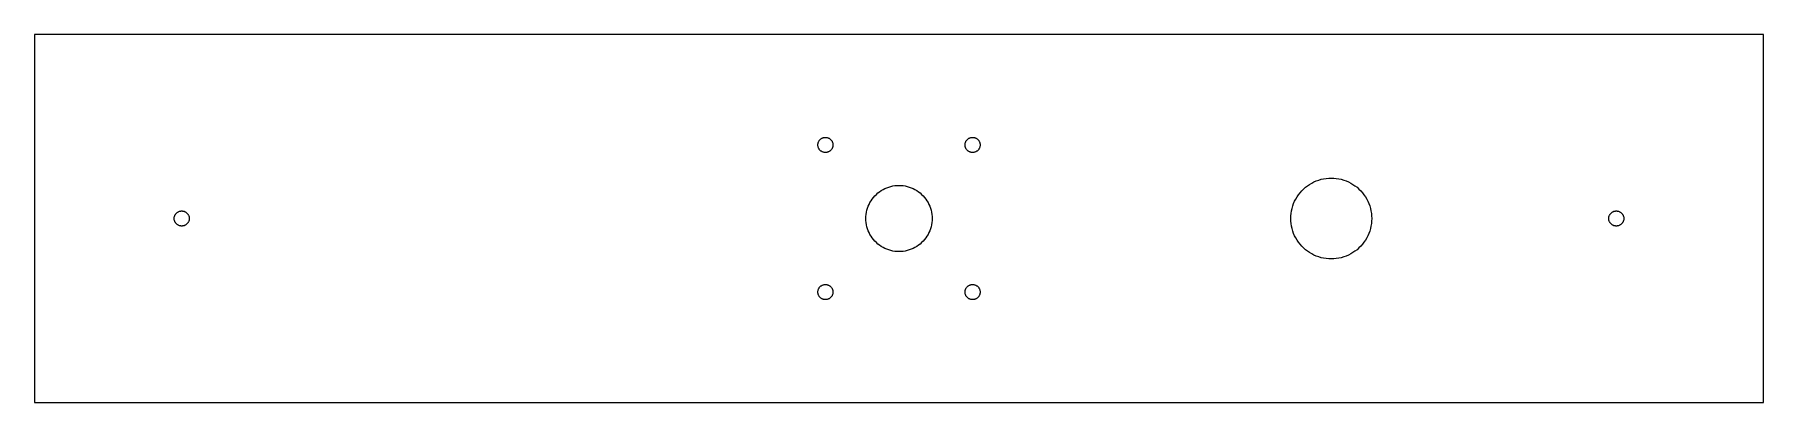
# Model space of a CAD drawing. Header units: metres. Extents: x -235 to 235, y -50 to 50.
import ezdxf

# ---------------------------------------------------------------- set-up
doc = ezdxf.new("R2010")
doc.units = ezdxf.units.M

msp = doc.modelspace()

# ---------------------------------------------------------------- linework, layer by layer
for p, q in [((235, 50), (-235, 50)), ((-235, 50), (-235, -50)), ((235, -50), (235, 50)), ((-22.05, 20), (-22.0459, 20.1287)), ((-22.0459, 19.8713), (-22.05, 20)), ((-22.0459, 20.1287), (-22.0338, 20.2569)), ((-22.0338, 19.7431), (-22.0459, 19.8713)), ((-22.0338, 20.2569), (-22.0137, 20.3841)), ((-22.0137, 19.6159), (-22.0338, 19.7431)), ((-22.0137, 20.3841), (-21.9856, 20.5098)), ((-21.9856, 19.4902), (-22.0137, 19.6159)), ((-21.9856, 20.5098), (-21.9497, 20.6335)), ((-21.9497, 19.3665), (-21.9856, 19.4902)), ((-21.9497, 20.6335), (-21.906, 20.7547)), ((-21.906, 19.2453), (-21.9497, 19.3665)), ((-21.906, 20.7547), (-21.8549, 20.8728)), ((-21.8549, 19.1272), (-21.906, 19.2453)), ((-21.8549, 20.8728), (-21.7964, 20.9876)), ((-21.7964, 19.0124), (-21.8549, 19.1272)), ((-21.7964, 20.9876), (-21.7309, 21.0984)), ((-21.7309, 18.9016), (-21.7964, 19.0124)), ((-21.7309, 21.0984), (-21.6585, 21.205)), ((-21.6585, 18.795), (-21.7309, 18.9016)), ((-21.6585, 21.205), (-21.5795, 21.3067)), ((-21.5795, 21.3067), (-21.4944, 21.4033)), ((-21.4944, 21.4033), (-21.4033, 21.4944)), ((-21.4033, 21.4944), (-21.3067, 21.5795)), ((-21.3067, 21.5795), (-21.205, 21.6585)), ((-21.205, 21.6585), (-21.0984, 21.7309)), ((-21.0984, 21.7309), (-20.9876, 21.7964)), ((-20.9876, 21.7964), (-20.8728, 21.8549)), ((-20.8728, 21.8549), (-20.7547, 21.906)), ((-20.7547, 21.906), (-20.6335, 21.9497)), ((-20.6335, 21.9497), (-20.5098, 21.9856)), ((-20.5098, 21.9856), (-20.3841, 22.0137)), ((-20.3841, 22.0137), (-20.2569, 22.0338)), ((-20.2569, 22.0338), (-20.1287, 22.0459)), ((-20.1287, 22.0459), (-20, 22.05)), ((-20, 22.05), (-19.8713, 22.0459)), ((-19.8713, 22.0459), (-19.7431, 22.0338)), ((-19.7431, 22.0338), (-19.6159, 22.0137)), ((-19.6159, 22.0137), (-19.4902, 21.9856)), ((-19.4902, 21.9856), (-19.3665, 21.9497)), ((-19.3665, 21.9497), (-19.2453, 21.906)), ((-19.2453, 21.906), (-19.1272, 21.8549)), ((-19.1272, 21.8549), (-19.0124, 21.7964)), ((-19.0124, 21.7964), (-18.9016, 21.7309)), ((-18.9016, 21.7309), (-18.795, 21.6585)), ((-18.795, 21.6585), (-18.6933, 21.5795)), ((-18.6933, 21.5795), (-18.5967, 21.4944)), ((-18.5967, 21.4944), (-18.5056, 21.4033)), ((-18.5056, 21.4033), (-18.4204, 21.3067)), ((-18.4204, 21.3067), (-18.3415, 21.205)), ((-18.3415, 21.205), (-18.2691, 21.0984)), ((-18.2691, 18.9016), (-18.3415, 18.795)), ((-18.2691, 21.0984), (-18.2036, 20.9876)), ((-18.2036, 19.0124), (-18.2691, 18.9016)), ((-18.2036, 20.9876), (-18.1451, 20.8728)), ((-18.1451, 19.1272), (-18.2036, 19.0124)), ((-18.1451, 20.8728), (-18.0939, 20.7547)), ((-18.0939, 19.2453), (-18.1451, 19.1272)), ((-18.0939, 20.7547), (-18.0503, 20.6335)), ((-18.0503, 19.3665), (-18.0939, 19.2453)), ((-18.0503, 20.6335), (-18.0144, 20.5098)), ((-18.0144, 19.4902), (-18.0503, 19.3665)), ((-18.0144, 20.5098), (-17.9863, 20.3841)), ((-17.9863, 19.6159), (-18.0144, 19.4902)), ((-17.9863, 20.3841), (-17.9662, 20.2569)), ((-17.9662, 19.7431), (-17.9863, 19.6159)), ((-17.9662, 20.2569), (-17.954, 20.1287)), ((-17.954, 19.8713), (-17.9662, 19.7431)), ((-17.954, 20.1287), (-17.95, 20)), ((-17.95, 20), (-17.954, 19.8713)), ((17.95, 20), (17.954, 20.1287)), ((17.954, 19.8713), (17.95, 20)), ((17.954, 20.1287), (17.9662, 20.2569)), ((17.9662, 19.7431), (17.954, 19.8713)), ((17.9662, 20.2569), (17.9863, 20.3841)), ((17.9863, 19.6159), (17.9662, 19.7431)), ((17.9863, 20.3841), (18.0144, 20.5098)), ((18.0144, 19.4902), (17.9863, 19.6159)), ((18.0144, 20.5098), (18.0503, 20.6335)), ((18.0503, 19.3665), (18.0144, 19.4902)), ((18.0503, 20.6335), (18.0939, 20.7547)), ((18.0939, 19.2453), (18.0503, 19.3665)), ((18.0939, 20.7547), (18.1451, 20.8728)), ((18.1451, 19.1272), (18.0939, 19.2453)), ((18.1451, 20.8728), (18.2036, 20.9876)), ((18.2036, 19.0124), (18.1451, 19.1272)), ((18.2036, 20.9876), (18.2691, 21.0984)), ((18.2691, 18.9016), (18.2036, 19.0124)), ((18.2691, 21.0984), (18.3415, 21.205)), ((18.3415, 18.795), (18.2691, 18.9016)), ((18.3415, 21.205), (18.4204, 21.3067)), ((18.4204, 21.3067), (18.5056, 21.4033)), ((18.5056, 21.4033), (18.5967, 21.4944)), ((18.5967, 21.4944), (18.6933, 21.5795)), ((18.6933, 21.5795), (18.795, 21.6585)), ((18.795, 21.6585), (18.9016, 21.7309)), ((18.9016, 21.7309), (19.0124, 21.7964)), ((19.0124, 21.7964), (19.1272, 21.8549)), ((19.1272, 21.8549), (19.2453, 21.906)), ((19.2453, 21.906), (19.3665, 21.9497)), ((19.3665, 21.9497), (19.4902, 21.9856)), ((19.4902, 21.9856), (19.6159, 22.0137)), ((19.6159, 22.0137), (19.7431, 22.0338)), ((19.7431, 22.0338), (19.8713, 22.0459)), ((19.8713, 22.0459), (20, 22.05)), ((20, 22.05), (20.1287, 22.0459)), ((20.1287, 22.0459), (20.2569, 22.0338)), ((20.2569, 22.0338), (20.3841, 22.0137)), ((20.3841, 22.0137), (20.5098, 21.9856)), ((20.5098, 21.9856), (20.6335, 21.9497)), ((20.6335, 21.9497), (20.7547, 21.906)), ((20.7547, 21.906), (20.8728, 21.8549)), ((20.8728, 21.8549), (20.9876, 21.7964)), ((20.9876, 21.7964), (21.0984, 21.7309)), ((21.0984, 21.7309), (21.205, 21.6585)), ((21.205, 21.6585), (21.3067, 21.5795)), ((21.3067, 21.5795), (21.4033, 21.4944)), ((21.4033, 21.4944), (21.4944, 21.4033)), ((21.4944, 21.4033), (21.5795, 21.3067)), ((21.5795, 21.3067), (21.6585, 21.205)), ((21.6585, 21.205), (21.7309, 21.0984)), ((21.7309, 18.9016), (21.6585, 18.795)), ((21.7309, 21.0984), (21.7964, 20.9876)), ((21.7964, 19.0124), (21.7309, 18.9016)), ((21.7964, 20.9876), (21.8549, 20.8728)), ((21.8549, 19.1272), (21.7964, 19.0124)), ((21.8549, 20.8728), (21.906, 20.7547)), ((21.906, 19.2453), (21.8549, 19.1272)), ((21.906, 20.7547), (21.9497, 20.6335)), ((21.9497, 19.3665), (21.906, 19.2453)), ((21.9497, 20.6335), (21.9856, 20.5098)), ((21.9856, 19.4902), (21.9497, 19.3665)), ((21.9856, 20.5098), (22.0137, 20.3841)), ((22.0137, 19.6159), (21.9856, 19.4902)), ((22.0137, 20.3841), (22.0338, 20.2569)), ((22.0338, 19.7431), (22.0137, 19.6159)), ((22.0338, 20.2569), (22.0459, 20.1287)), ((22.0459, 19.8713), (22.0338, 19.7431)), ((22.0459, 20.1287), (22.05, 20)), ((22.05, 20), (22.0459, 19.8713)), ((-21.5795, 18.6933), (-21.6585, 18.795)), ((-21.4944, 18.5967), (-21.5795, 18.6933)), ((-21.4033, 18.5056), (-21.4944, 18.5967)), ((-21.3067, 18.4204), (-21.4033, 18.5056)), ((-21.205, 18.3415), (-21.3067, 18.4204)), ((-21.0984, 18.2691), (-21.205, 18.3415)), ((-20.9876, 18.2036), (-21.0984, 18.2691)), ((-20.8728, 18.1451), (-20.9876, 18.2036)), ((-20.7547, 18.0939), (-20.8728, 18.1451)), ((-20.6335, 18.0503), (-20.7547, 18.0939)), ((-20.5098, 18.0144), (-20.6335, 18.0503)), ((-20.3841, 17.9863), (-20.5098, 18.0144)), ((-20.2569, 17.9662), (-20.3841, 17.9863)), ((-20.1287, 17.954), (-20.2569, 17.9662)), ((-20, 17.95), (-20.1287, 17.954)), ((-19.8713, 17.954), (-20, 17.95)), ((-19.7431, 17.9662), (-19.8713, 17.954)), ((-19.6159, 17.9863), (-19.7431, 17.9662)), ((-19.4902, 18.0144), (-19.6159, 17.9863)), ((-19.3665, 18.0503), (-19.4902, 18.0144)), ((-19.2453, 18.0939), (-19.3665, 18.0503)), ((-19.1272, 18.1451), (-19.2453, 18.0939)), ((-19.0124, 18.2036), (-19.1272, 18.1451)), ((-18.9016, 18.2691), (-19.0124, 18.2036)), ((-18.795, 18.3415), (-18.9016, 18.2691)), ((-18.6933, 18.4204), (-18.795, 18.3415)), ((-18.5967, 18.5056), (-18.6933, 18.4204)), ((-18.5056, 18.5967), (-18.5967, 18.5056)), ((-18.4204, 18.6933), (-18.5056, 18.5967)), ((-18.3415, 18.795), (-18.4204, 18.6933)), ((18.4204, 18.6933), (18.3415, 18.795)), ((18.5056, 18.5967), (18.4204, 18.6933)), ((18.5967, 18.5056), (18.5056, 18.5967)), ((18.6933, 18.4204), (18.5967, 18.5056)), ((18.795, 18.3415), (18.6933, 18.4204)), ((18.9016, 18.2691), (18.795, 18.3415)), ((19.0124, 18.2036), (18.9016, 18.2691)), ((19.1272, 18.1451), (19.0124, 18.2036)), ((19.2453, 18.0939), (19.1272, 18.1451)), ((19.3665, 18.0503), (19.2453, 18.0939)), ((19.4902, 18.0144), (19.3665, 18.0503)), ((19.6159, 17.9863), (19.4902, 18.0144)), ((19.7431, 17.9662), (19.6159, 17.9863)), ((19.8713, 17.954), (19.7431, 17.9662)), ((20, 17.95), (19.8713, 17.954)), ((20.1287, 17.954), (20, 17.95)), ((20.2569, 17.9662), (20.1287, 17.954)), ((20.3841, 17.9863), (20.2569, 17.9662)), ((20.5098, 18.0144), (20.3841, 17.9863)), ((20.6335, 18.0503), (20.5098, 18.0144)), ((20.7547, 18.0939), (20.6335, 18.0503)), ((20.8728, 18.1451), (20.7547, 18.0939)), ((20.9876, 18.2036), (20.8728, 18.1451)), ((21.0984, 18.2691), (20.9876, 18.2036)), ((21.205, 18.3415), (21.0984, 18.2691)), ((21.3067, 18.4204), (21.205, 18.3415)), ((21.4033, 18.5056), (21.3067, 18.4204)), ((21.4944, 18.5967), (21.4033, 18.5056)), ((21.5795, 18.6933), (21.4944, 18.5967)), ((21.6585, 18.795), (21.5795, 18.6933)), ((111.606, 9.2876), (112.201, 9.63936)), ((112.201, 9.63936), (112.816, 9.95309)), ((112.816, 9.95309), (113.451, 10.2275)), ((113.451, 10.2275), (114.101, 10.4616)), ((114.101, 10.4616), (114.764, 10.6544)), ((114.764, 10.6544), (115.439, 10.8051)), ((115.439, 10.8051), (116.121, 10.9133)), ((116.121, 10.9133), (116.809, 10.9783)), ((116.809, 10.9783), (117.5, 11)), ((117.5, 11), (118.191, 10.9783)), ((118.191, 10.9783), (118.879, 10.9133)), ((118.879, 10.9133), (119.561, 10.8051)), ((119.561, 10.8051), (120.236, 10.6544)), ((120.236, 10.6544), (120.899, 10.4616)), ((120.899, 10.4616), (121.549, 10.2275)), ((121.549, 10.2275), (122.184, 9.95309)), ((122.184, 9.95309), (122.799, 9.63936)), ((122.799, 9.63936), (123.394, 9.2876)), ((-7.88675, 4.33577), (-7.59894, 4.82243)), ((-7.59894, 4.82243), (-7.28114, 5.29005)), ((-7.28114, 5.29005), (-6.93462, 5.7368)), ((-6.93462, 5.7368), (-6.56071, 6.16092)), ((-6.56071, 6.16092), (-6.16092, 6.56071)), ((-6.16092, 6.56071), (-5.7368, 6.93462)), ((-5.7368, 6.93462), (-5.29005, 7.28114)), ((-5.29005, 7.28114), (-4.82243, 7.59894)), ((-4.82243, 7.59894), (-4.33577, 7.88675)), ((-4.33577, 7.88675), (-3.832, 8.14343)), ((-3.832, 8.14343), (-3.31311, 8.36798)), ((-3.31311, 8.36798), (-2.78114, 8.55949)), ((-2.78114, 8.55949), (-2.2382, 8.71724)), ((-2.2382, 8.71724), (-1.68642, 8.84058)), ((-1.68642, 8.84058), (-1.12799, 8.92903)), ((-1.12799, 8.92903), (-0.565109, 8.98224)), ((-0.565109, 8.98224), (0, 9)), ((0, 9), (0.565109, 8.98224)), ((0.565109, 8.98224), (1.12799, 8.92903)), ((1.12799, 8.92903), (1.68642, 8.84058)), ((1.68642, 8.84058), (2.2382, 8.71724)), ((2.2382, 8.71724), (2.78114, 8.55949)), ((2.78114, 8.55949), (3.31311, 8.36798)), ((3.31311, 8.36798), (3.832, 8.14343)), ((3.832, 8.14343), (4.33577, 7.88675)), ((4.33577, 7.88675), (4.82243, 7.59894)), ((4.82243, 7.59894), (5.29005, 7.28114)), ((5.29005, 7.28114), (5.7368, 6.93462)), ((5.7368, 6.93462), (6.16092, 6.56071)), ((6.16092, 6.56071), (6.56071, 6.16092)), ((6.56071, 6.16092), (6.93462, 5.7368)), ((6.93462, 5.7368), (7.28114, 5.29005)), ((7.28114, 5.29005), (7.59894, 4.82243)), ((7.59894, 4.82243), (7.88675, 4.33577)), ((107.547, 4.68356), (107.861, 5.29929)), ((107.861, 5.29929), (108.212, 5.89409)), ((108.212, 5.89409), (108.601, 6.46564)), ((108.601, 6.46564), (109.024, 7.01166)), ((109.024, 7.01166), (109.481, 7.53001)), ((109.481, 7.53001), (109.97, 8.01865)), ((109.97, 8.01865), (110.488, 8.47563)), ((110.488, 8.47563), (111.034, 8.89919)), ((111.034, 8.89919), (111.606, 9.2876)), ((123.394, 9.2876), (123.966, 8.89919)), ((123.966, 8.89919), (124.512, 8.47563)), ((124.512, 8.47563), (125.03, 8.01865)), ((125.03, 8.01865), (125.519, 7.53001)), ((125.519, 7.53001), (125.976, 7.01166)), ((125.976, 7.01166), (126.399, 6.46564)), ((126.399, 6.46564), (126.788, 5.89409)), ((126.788, 5.89409), (127.139, 5.29929)), ((127.139, 5.29929), (127.453, 4.68356)), ((-197.05, 0), (-197.046, 0.128708)), ((-197.046, -0.128708), (-197.05, 0)), ((-197.046, 0.128708), (-197.034, 0.256927)), ((-197.034, 0.256927), (-197.014, 0.384125)), ((-197.014, 0.384125), (-196.986, 0.509811)), ((-196.986, 0.509811), (-196.95, 0.633484)), ((-196.95, 0.633484), (-196.906, 0.754654)), ((-196.906, 0.754654), (-196.855, 0.872833)), ((-196.855, 0.872833), (-196.796, 0.987595)), ((-196.796, 0.987595), (-196.731, 1.09843)), ((-196.731, 1.09843), (-196.658, 1.20496)), ((-196.658, 1.20496), (-196.58, 1.30672)), ((-196.58, 1.30672), (-196.494, 1.40332)), ((-196.494, 1.40332), (-196.403, 1.49438)), ((-196.403, 1.49438), (-196.307, 1.57954)), ((-196.307, 1.57954), (-196.205, 1.65848)), ((-196.205, 1.65848), (-196.098, 1.73087)), ((-196.098, 1.73087), (-195.988, 1.79642)), ((-195.988, 1.79642), (-195.873, 1.85489)), ((-195.873, 1.85489), (-195.755, 1.90604)), ((-195.755, 1.90604), (-195.633, 1.94966)), ((-195.633, 1.94966), (-195.51, 1.98558)), ((-195.51, 1.98558), (-195.384, 2.01369)), ((-195.384, 2.01369), (-195.257, 2.03383)), ((-195.257, 2.03383), (-195.129, 2.04594)), ((-195.129, 2.04594), (-195, 2.04999)), ((-195, 2.04999), (-194.871, 2.04594)), ((-194.871, 2.04594), (-194.743, 2.03383)), ((-194.743, 2.03383), (-194.616, 2.01369)), ((-194.616, 2.01369), (-194.49, 1.98558)), ((-194.49, 1.98558), (-194.367, 1.94966)), ((-194.367, 1.94966), (-194.245, 1.90604)), ((-194.245, 1.90604), (-194.127, 1.85489)), ((-194.127, 1.85489), (-194.012, 1.79642)), ((-194.012, 1.79642), (-193.902, 1.73087)), ((-193.902, 1.73087), (-193.795, 1.65848)), ((-193.795, 1.65848), (-193.693, 1.57954)), ((-193.693, 1.57954), (-193.597, 1.49438)), ((-193.597, 1.49438), (-193.506, 1.40332)), ((-193.506, 1.40332), (-193.42, 1.30672)), ((-193.42, 1.30672), (-193.342, 1.20496)), ((-193.342, 1.20496), (-193.269, 1.09843)), ((-193.269, 1.09843), (-193.204, 0.987595)), ((-193.204, 0.987595), (-193.145, 0.872833)), ((-193.145, 0.872833), (-193.094, 0.754654)), ((-193.094, 0.754654), (-193.05, 0.633484)), ((-193.05, 0.633484), (-193.014, 0.509811)), ((-193.014, 0.509811), (-192.986, 0.384125)), ((-192.986, 0.384125), (-192.966, 0.256927)), ((-192.966, 0.256927), (-192.954, 0.128708)), ((-192.954, 0.128708), (-192.95, 0)), ((-192.95, 0), (-192.954, -0.128708)), ((-9, 0), (-8.98224, 0.565109)), ((-8.98224, -0.565109), (-9, 0)), ((-8.98224, 0.565109), (-8.92903, 1.12799)), ((-8.92903, 1.12799), (-8.84058, 1.68642)), ((-8.84058, 1.68642), (-8.71724, 2.2382)), ((-8.71724, 2.2382), (-8.55949, 2.78114)), ((-8.55949, 2.78114), (-8.36798, 3.31311)), ((-8.36798, 3.31311), (-8.14343, 3.832)), ((-8.14343, 3.832), (-7.88675, 4.33577)), ((7.88675, 4.33577), (8.14343, 3.832)), ((8.14343, 3.832), (8.36798, 3.31311)), ((8.36798, 3.31311), (8.55949, 2.78114)), ((8.55949, 2.78114), (8.71724, 2.2382)), ((8.71724, 2.2382), (8.84058, 1.68642)), ((8.84058, 1.68642), (8.92903, 1.12799)), ((8.92903, 1.12799), (8.98224, 0.565109)), ((8.98224, 0.565109), (9, 0)), ((9, 0), (8.98224, -0.565109)), ((106.5, 0), (106.522, 0.690689)), ((106.522, -0.690689), (106.5, 0)), ((106.522, 0.690689), (106.587, 1.37866)), ((106.587, 1.37866), (106.695, 2.06119)), ((106.695, 2.06119), (106.846, 2.73558)), ((106.846, 2.73558), (107.038, 3.39919)), ((107.038, 3.39919), (107.272, 4.04936)), ((107.272, 4.04936), (107.547, 4.68356)), ((127.453, 4.68356), (127.728, 4.04936)), ((127.728, 4.04936), (127.962, 3.39919)), ((127.962, 3.39919), (128.154, 2.73558)), ((128.154, 2.73558), (128.305, 2.06119)), ((128.305, 2.06119), (128.413, 1.37866)), ((128.413, 1.37866), (128.478, 0.690689)), ((128.478, 0.690689), (128.5, 0)), ((128.5, 0), (128.478, -0.690689)), ((192.95, 0), (192.954, 0.128708)), ((192.954, -0.128708), (192.95, 0)), ((192.954, 0.128708), (192.966, 0.256927)), ((192.966, 0.256927), (192.986, 0.384125)), ((192.986, 0.384125), (193.014, 0.509811)), ((193.014, 0.509811), (193.05, 0.633484)), ((193.05, 0.633484), (193.094, 0.754654)), ((193.094, 0.754654), (193.145, 0.872833)), ((193.145, 0.872833), (193.204, 0.987595)), ((193.204, 0.987595), (193.269, 1.09843)), ((193.269, 1.09843), (193.342, 1.20496)), ((193.342, 1.20496), (193.42, 1.30672)), ((193.42, 1.30672), (193.506, 1.40332)), ((193.506, 1.40332), (193.597, 1.49438)), ((193.597, 1.49438), (193.693, 1.57954)), ((193.693, 1.57954), (193.795, 1.65848)), ((193.795, 1.65848), (193.902, 1.73087)), ((193.902, 1.73087), (194.012, 1.79642)), ((194.012, 1.79642), (194.127, 1.85489)), ((194.127, 1.85489), (194.245, 1.90604)), ((194.245, 1.90604), (194.367, 1.94966)), ((194.367, 1.94966), (194.49, 1.98558)), ((194.49, 1.98558), (194.616, 2.01369)), ((194.616, 2.01369), (194.743, 2.03383)), ((194.743, 2.03383), (194.871, 2.04594)), ((194.871, 2.04594), (195, 2.04999)), ((195, 2.04999), (195.129, 2.04594)), ((195.129, 2.04594), (195.257, 2.03383)), ((195.257, 2.03383), (195.384, 2.01369)), ((195.384, 2.01369), (195.51, 1.98558)), ((195.51, 1.98558), (195.633, 1.94966)), ((195.633, 1.94966), (195.755, 1.90604)), ((195.755, 1.90604), (195.873, 1.85489)), ((195.873, 1.85489), (195.988, 1.79642)), ((195.988, 1.79642), (196.098, 1.73087)), ((196.098, 1.73087), (196.205, 1.65848)), ((196.205, 1.65848), (196.307, 1.57954)), ((196.307, 1.57954), (196.403, 1.49438)), ((196.403, 1.49438), (196.494, 1.40332)), ((196.494, 1.40332), (196.58, 1.30672)), ((196.58, 1.30672), (196.658, 1.20496)), ((196.658, 1.20496), (196.731, 1.09843)), ((196.731, 1.09843), (196.796, 0.987595)), ((196.796, 0.987595), (196.855, 0.872833)), ((196.855, 0.872833), (196.906, 0.754654)), ((196.906, 0.754654), (196.95, 0.633484)), ((196.95, 0.633484), (196.986, 0.509811)), ((196.986, 0.509811), (197.014, 0.384125)), ((197.014, 0.384125), (197.034, 0.256927)), ((197.034, 0.256927), (197.046, 0.128708)), ((197.046, 0.128708), (197.05, 0)), ((197.05, 0), (197.046, -0.128708)), ((-197.034, -0.256927), (-197.046, -0.128708)), ((-197.014, -0.384125), (-197.034, -0.256927)), ((-196.986, -0.509811), (-197.014, -0.384125)), ((-196.95, -0.633484), (-196.986, -0.509811)), ((-196.906, -0.754654), (-196.95, -0.633484)), ((-196.855, -0.872833), (-196.906, -0.754654)), ((-196.796, -0.987595), (-196.855, -0.872833)), ((-196.731, -1.09843), (-196.796, -0.987595)), ((-196.658, -1.20496), (-196.731, -1.09843)), ((-196.58, -1.30672), (-196.658, -1.20496)), ((-196.494, -1.40332), (-196.58, -1.30672)), ((-196.403, -1.49438), (-196.494, -1.40332)), ((-196.307, -1.57954), (-196.403, -1.49438)), ((-196.205, -1.65848), (-196.307, -1.57954)), ((-196.098, -1.73087), (-196.205, -1.65848)), ((-195.988, -1.79642), (-196.098, -1.73087)), ((-195.873, -1.85489), (-195.988, -1.79642)), ((-195.755, -1.90604), (-195.873, -1.85489)), ((-195.633, -1.94966), (-195.755, -1.90604)), ((-195.51, -1.98558), (-195.633, -1.94966)), ((-195.384, -2.01369), (-195.51, -1.98558)), ((-195.257, -2.03383), (-195.384, -2.01369)), ((-195.129, -2.04594), (-195.257, -2.03383)), ((-195, -2.04999), (-195.129, -2.04594)), ((-194.871, -2.04594), (-195, -2.04999)), ((-194.743, -2.03383), (-194.871, -2.04594)), ((-194.616, -2.01369), (-194.743, -2.03383)), ((-194.49, -1.98558), (-194.616, -2.01369)), ((-194.367, -1.94966), (-194.49, -1.98558)), ((-194.245, -1.90604), (-194.367, -1.94966)), ((-194.127, -1.85489), (-194.245, -1.90604)), ((-194.012, -1.79642), (-194.127, -1.85489)), ((-193.902, -1.73087), (-194.012, -1.79642)), ((-193.795, -1.65848), (-193.902, -1.73087)), ((-193.693, -1.57954), (-193.795, -1.65848)), ((-193.597, -1.49438), (-193.693, -1.57954)), ((-193.506, -1.40332), (-193.597, -1.49438)), ((-193.42, -1.30672), (-193.506, -1.40332)), ((-193.342, -1.20496), (-193.42, -1.30672)), ((-193.269, -1.09843), (-193.342, -1.20496)), ((-193.204, -0.987595), (-193.269, -1.09843)), ((-193.145, -0.872833), (-193.204, -0.987595)), ((-193.094, -0.754654), (-193.145, -0.872833)), ((-193.05, -0.633484), (-193.094, -0.754654)), ((-193.014, -0.509811), (-193.05, -0.633484)), ((-192.986, -0.384125), (-193.014, -0.509811)), ((-192.966, -0.256927), (-192.986, -0.384125)), ((-192.954, -0.128708), (-192.966, -0.256927)), ((-8.92903, -1.12799), (-8.98224, -0.565109)), ((-8.84058, -1.68642), (-8.92903, -1.12799)), ((-8.71724, -2.2382), (-8.84058, -1.68642)), ((-8.55949, -2.78114), (-8.71724, -2.2382)), ((-8.36798, -3.31311), (-8.55949, -2.78114)), ((-8.14343, -3.832), (-8.36798, -3.31311)), ((-7.88675, -4.33577), (-8.14343, -3.832)), ((-7.59894, -4.82243), (-7.88675, -4.33577)), ((7.88675, -4.33577), (7.59894, -4.82243)), ((8.14343, -3.832), (7.88675, -4.33577)), ((8.36798, -3.31311), (8.14343, -3.832)), ((8.55949, -2.78114), (8.36798, -3.31311)), ((8.71724, -2.2382), (8.55949, -2.78114)), ((8.84058, -1.68642), (8.71724, -2.2382)), ((8.92903, -1.12799), (8.84058, -1.68642)), ((8.98224, -0.565109), (8.92903, -1.12799)), ((106.587, -1.37866), (106.522, -0.690689)), ((106.695, -2.06119), (106.587, -1.37866)), ((106.846, -2.73558), (106.695, -2.06119)), ((107.038, -3.39919), (106.846, -2.73558)), ((107.272, -4.04936), (107.038, -3.39919)), ((107.547, -4.68356), (107.272, -4.04936)), ((107.861, -5.29929), (107.547, -4.68356)), ((127.453, -4.68356), (127.139, -5.29929)), ((127.728, -4.04936), (127.453, -4.68356)), ((127.962, -3.39919), (127.728, -4.04936)), ((128.154, -2.73558), (127.962, -3.39919)), ((128.305, -2.06119), (128.154, -2.73558)), ((128.413, -1.37866), (128.305, -2.06119)), ((128.478, -0.690689), (128.413, -1.37866)), ((192.966, -0.256927), (192.954, -0.128708)), ((192.986, -0.384125), (192.966, -0.256927)), ((193.014, -0.509811), (192.986, -0.384125)), ((193.05, -0.633484), (193.014, -0.509811)), ((193.094, -0.754654), (193.05, -0.633484)), ((193.145, -0.872833), (193.094, -0.754654)), ((193.204, -0.987595), (193.145, -0.872833)), ((193.269, -1.09843), (193.204, -0.987595)), ((193.342, -1.20496), (193.269, -1.09843)), ((193.42, -1.30672), (193.342, -1.20496)), ((193.506, -1.40332), (193.42, -1.30672)), ((193.597, -1.49438), (193.506, -1.40332)), ((193.693, -1.57954), (193.597, -1.49438)), ((193.795, -1.65848), (193.693, -1.57954)), ((193.902, -1.73087), (193.795, -1.65848)), ((194.012, -1.79642), (193.902, -1.73087)), ((194.127, -1.85489), (194.012, -1.79642)), ((194.245, -1.90604), (194.127, -1.85489)), ((194.367, -1.94966), (194.245, -1.90604)), ((194.49, -1.98558), (194.367, -1.94966)), ((194.616, -2.01369), (194.49, -1.98558)), ((194.743, -2.03383), (194.616, -2.01369)), ((194.871, -2.04594), (194.743, -2.03383)), ((195, -2.04999), (194.871, -2.04594)), ((195.129, -2.04594), (195, -2.04999)), ((195.257, -2.03383), (195.129, -2.04594)), ((195.384, -2.01369), (195.257, -2.03383)), ((195.51, -1.98558), (195.384, -2.01369)), ((195.633, -1.94966), (195.51, -1.98558)), ((195.755, -1.90604), (195.633, -1.94966)), ((195.873, -1.85489), (195.755, -1.90604)), ((195.988, -1.79642), (195.873, -1.85489)), ((196.098, -1.73087), (195.988, -1.79642)), ((196.205, -1.65848), (196.098, -1.73087)), ((196.307, -1.57954), (196.205, -1.65848)), ((196.403, -1.49438), (196.307, -1.57954)), ((196.494, -1.40332), (196.403, -1.49438)), ((196.58, -1.30672), (196.494, -1.40332)), ((196.658, -1.20496), (196.58, -1.30672)), ((196.731, -1.09843), (196.658, -1.20496)), ((196.796, -0.987595), (196.731, -1.09843)), ((196.855, -0.872833), (196.796, -0.987595)), ((196.906, -0.754654), (196.855, -0.872833)), ((196.95, -0.633484), (196.906, -0.754654)), ((196.986, -0.509811), (196.95, -0.633484)), ((197.014, -0.384125), (196.986, -0.509811)), ((197.034, -0.256927), (197.014, -0.384125)), ((197.046, -0.128708), (197.034, -0.256927)), ((-7.28114, -5.29005), (-7.59894, -4.82243)), ((-6.93462, -5.7368), (-7.28114, -5.29005)), ((-6.56071, -6.16092), (-6.93462, -5.7368)), ((-6.16092, -6.56071), (-6.56071, -6.16092)), ((-5.7368, -6.93462), (-6.16092, -6.56071)), ((-5.29005, -7.28114), (-5.7368, -6.93462)), ((-4.82243, -7.59894), (-5.29005, -7.28114)), ((-4.33577, -7.88675), (-4.82243, -7.59894)), ((-3.832, -8.14343), (-4.33577, -7.88675)), ((-3.31311, -8.36798), (-3.832, -8.14343)), ((-2.78114, -8.55949), (-3.31311, -8.36798)), ((-2.2382, -8.71724), (-2.78114, -8.55949)), ((-1.68642, -8.84058), (-2.2382, -8.71724)), ((-1.12799, -8.92903), (-1.68642, -8.84058)), ((-0.565109, -8.98224), (-1.12799, -8.92903)), ((0, -9), (-0.565109, -8.98224)), ((0.565109, -8.98224), (0, -9)), ((1.12799, -8.92903), (0.565109, -8.98224)), ((1.68642, -8.84058), (1.12799, -8.92903)), ((2.2382, -8.71724), (1.68642, -8.84058)), ((2.78114, -8.55949), (2.2382, -8.71724)), ((3.31311, -8.36798), (2.78114, -8.55949)), ((3.832, -8.14343), (3.31311, -8.36798)), ((4.33577, -7.88675), (3.832, -8.14343)), ((4.82243, -7.59894), (4.33577, -7.88675)), ((5.29005, -7.28114), (4.82243, -7.59894)), ((5.7368, -6.93462), (5.29005, -7.28114)), ((6.16092, -6.56071), (5.7368, -6.93462)), ((6.56071, -6.16092), (6.16092, -6.56071)), ((6.93462, -5.7368), (6.56071, -6.16092)), ((7.28114, -5.29005), (6.93462, -5.7368)), ((7.59894, -4.82243), (7.28114, -5.29005)), ((108.212, -5.89409), (107.861, -5.29929)), ((108.601, -6.46564), (108.212, -5.89409)), ((109.024, -7.01166), (108.601, -6.46564)), ((109.481, -7.53001), (109.024, -7.01166)), ((109.97, -8.01865), (109.481, -7.53001)), ((110.488, -8.47563), (109.97, -8.01865)), ((111.034, -8.89919), (110.488, -8.47563)), ((111.606, -9.2876), (111.034, -8.89919)), ((112.201, -9.63936), (111.606, -9.2876)), ((123.394, -9.2876), (122.799, -9.63936)), ((123.966, -8.89919), (123.394, -9.2876)), ((124.512, -8.47563), (123.966, -8.89919)), ((125.03, -8.01865), (124.512, -8.47563)), ((125.519, -7.53001), (125.03, -8.01865)), ((125.976, -7.01166), (125.519, -7.53001)), ((126.399, -6.46564), (125.976, -7.01166)), ((126.788, -5.89409), (126.399, -6.46564)), ((127.139, -5.29929), (126.788, -5.89409)), ((112.816, -9.95309), (112.201, -9.63936)), ((113.451, -10.2275), (112.816, -9.95309)), ((114.101, -10.4616), (113.451, -10.2275)), ((114.764, -10.6544), (114.101, -10.4616)), ((115.439, -10.8051), (114.764, -10.6544)), ((116.121, -10.9133), (115.439, -10.8051)), ((116.809, -10.9783), (116.121, -10.9133)), ((117.5, -11), (116.809, -10.9783)), ((118.191, -10.9783), (117.5, -11)), ((118.879, -10.9133), (118.191, -10.9783)), ((119.561, -10.8051), (118.879, -10.9133)), ((120.236, -10.6544), (119.561, -10.8051)), ((120.899, -10.4616), (120.236, -10.6544)), ((121.549, -10.2275), (120.899, -10.4616)), ((122.184, -9.95309), (121.549, -10.2275)), ((122.799, -9.63936), (122.184, -9.95309)), ((-21.7309, -18.9016), (-21.6585, -18.795)), ((-21.6585, -18.795), (-21.5795, -18.6933)), ((-21.5795, -18.6933), (-21.4944, -18.5967)), ((-21.4944, -18.5967), (-21.4033, -18.5056)), ((-21.4033, -18.5056), (-21.3067, -18.4204)), ((-21.3067, -18.4204), (-21.205, -18.3415)), ((-21.205, -18.3415), (-21.0984, -18.2691)), ((-21.0984, -18.2691), (-20.9876, -18.2036)), ((-20.9876, -18.2036), (-20.8728, -18.1451)), ((-20.8728, -18.1451), (-20.7547, -18.0939)), ((-20.7547, -18.0939), (-20.6335, -18.0503)), ((-20.6335, -18.0503), (-20.5098, -18.0144)), ((-20.5098, -18.0144), (-20.3841, -17.9863)), ((-20.3841, -17.9863), (-20.2569, -17.9662)), ((-20.2569, -17.9662), (-20.1287, -17.954)), ((-20.1287, -17.954), (-20, -17.95)), ((-20, -17.95), (-19.8713, -17.954)), ((-19.8713, -17.954), (-19.7431, -17.9662)), ((-19.7431, -17.9662), (-19.6159, -17.9863)), ((-19.6159, -17.9863), (-19.4902, -18.0144)), ((-19.4902, -18.0144), (-19.3665, -18.0503)), ((-19.3665, -18.0503), (-19.2453, -18.0939)), ((-19.2453, -18.0939), (-19.1272, -18.1451)), ((-19.1272, -18.1451), (-19.0124, -18.2036)), ((-19.0124, -18.2036), (-18.9016, -18.2691)), ((-18.9016, -18.2691), (-18.795, -18.3415)), ((-18.795, -18.3415), (-18.6933, -18.4204)), ((-18.6933, -18.4204), (-18.5967, -18.5056)), ((-18.5967, -18.5056), (-18.5056, -18.5967)), ((-18.5056, -18.5967), (-18.4204, -18.6933)), ((-18.4204, -18.6933), (-18.3415, -18.795)), ((-18.3415, -18.795), (-18.2691, -18.9016)), ((18.2691, -18.9016), (18.3415, -18.795)), ((18.3415, -18.795), (18.4204, -18.6933)), ((18.4204, -18.6933), (18.5056, -18.5967)), ((18.5056, -18.5967), (18.5967, -18.5056)), ((18.5967, -18.5056), (18.6933, -18.4204)), ((18.6933, -18.4204), (18.795, -18.3415)), ((18.795, -18.3415), (18.9016, -18.2691)), ((18.9016, -18.2691), (19.0124, -18.2036)), ((19.0124, -18.2036), (19.1272, -18.1451)), ((19.1272, -18.1451), (19.2453, -18.0939)), ((19.2453, -18.0939), (19.3665, -18.0503)), ((19.3665, -18.0503), (19.4902, -18.0144)), ((19.4902, -18.0144), (19.6159, -17.9863)), ((19.6159, -17.9863), (19.7431, -17.9662)), ((19.7431, -17.9662), (19.8713, -17.954)), ((19.8713, -17.954), (20, -17.95)), ((20, -17.95), (20.1287, -17.954)), ((20.1287, -17.954), (20.2569, -17.9662)), ((20.2569, -17.9662), (20.3841, -17.9863)), ((20.3841, -17.9863), (20.5098, -18.0144)), ((20.5098, -18.0144), (20.6335, -18.0503)), ((20.6335, -18.0503), (20.7547, -18.0939)), ((20.7547, -18.0939), (20.8728, -18.1451)), ((20.8728, -18.1451), (20.9876, -18.2036)), ((20.9876, -18.2036), (21.0984, -18.2691)), ((21.0984, -18.2691), (21.205, -18.3415)), ((21.205, -18.3415), (21.3067, -18.4204)), ((21.3067, -18.4204), (21.4033, -18.5056)), ((21.4033, -18.5056), (21.4944, -18.5967)), ((21.4944, -18.5967), (21.5795, -18.6933)), ((21.5795, -18.6933), (21.6585, -18.795)), ((21.6585, -18.795), (21.7309, -18.9016)), ((-22.05, -20), (-22.0459, -19.8713)), ((-22.0459, -20.1287), (-22.05, -20)), ((-22.0459, -19.8713), (-22.0338, -19.7431)), ((-22.0338, -20.2569), (-22.0459, -20.1287)), ((-22.0338, -19.7431), (-22.0137, -19.6159)), ((-22.0137, -20.3841), (-22.0338, -20.2569)), ((-22.0137, -19.6159), (-21.9856, -19.4902)), ((-21.9856, -20.5098), (-22.0137, -20.3841)), ((-21.9856, -19.4902), (-21.9497, -19.3665)), ((-21.9497, -20.6335), (-21.9856, -20.5098)), ((-21.9497, -19.3665), (-21.906, -19.2453)), ((-21.906, -20.7547), (-21.9497, -20.6335)), ((-21.906, -19.2453), (-21.8549, -19.1272)), ((-21.8549, -20.8728), (-21.906, -20.7547)), ((-21.8549, -19.1272), (-21.7964, -19.0124)), ((-21.7964, -20.9876), (-21.8549, -20.8728)), ((-21.7964, -19.0124), (-21.7309, -18.9016)), ((-21.7309, -21.0984), (-21.7964, -20.9876)), ((-21.6585, -21.205), (-21.7309, -21.0984)), ((-21.5795, -21.3067), (-21.6585, -21.205)), ((-21.4944, -21.4033), (-21.5795, -21.3067)), ((-21.4033, -21.4944), (-21.4944, -21.4033)), ((-21.3067, -21.5795), (-21.4033, -21.4944)), ((-21.205, -21.6585), (-21.3067, -21.5795)), ((-21.0984, -21.7309), (-21.205, -21.6585)), ((-20.9876, -21.7964), (-21.0984, -21.7309)), ((-20.8728, -21.8549), (-20.9876, -21.7964)), ((-20.7547, -21.906), (-20.8728, -21.8549)), ((-20.6335, -21.9497), (-20.7547, -21.906)), ((-20.5098, -21.9856), (-20.6335, -21.9497)), ((-20.3841, -22.0137), (-20.5098, -21.9856)), ((-20.2569, -22.0338), (-20.3841, -22.0137)), ((-20.1287, -22.0459), (-20.2569, -22.0338)), ((-20, -22.05), (-20.1287, -22.0459)), ((-19.8713, -22.0459), (-20, -22.05)), ((-19.7431, -22.0338), (-19.8713, -22.0459)), ((-19.6159, -22.0137), (-19.7431, -22.0338)), ((-19.4902, -21.9856), (-19.6159, -22.0137)), ((-19.3665, -21.9497), (-19.4902, -21.9856)), ((-19.2453, -21.906), (-19.3665, -21.9497)), ((-19.1272, -21.8549), (-19.2453, -21.906)), ((-19.0124, -21.7964), (-19.1272, -21.8549)), ((-18.9016, -21.7309), (-19.0124, -21.7964)), ((-18.795, -21.6585), (-18.9016, -21.7309)), ((-18.6933, -21.5795), (-18.795, -21.6585)), ((-18.5967, -21.4944), (-18.6933, -21.5795)), ((-18.5056, -21.4033), (-18.5967, -21.4944)), ((-18.4204, -21.3067), (-18.5056, -21.4033)), ((-18.3415, -21.205), (-18.4204, -21.3067)), ((-18.2691, -21.0984), (-18.3415, -21.205)), ((-18.2691, -18.9016), (-18.2036, -19.0124)), ((-18.2036, -20.9876), (-18.2691, -21.0984)), ((-18.2036, -19.0124), (-18.1451, -19.1272)), ((-18.1451, -20.8728), (-18.2036, -20.9876)), ((-18.1451, -19.1272), (-18.0939, -19.2453)), ((-18.0939, -20.7547), (-18.1451, -20.8728)), ((-18.0939, -19.2453), (-18.0503, -19.3665)), ((-18.0503, -20.6335), (-18.0939, -20.7547)), ((-18.0503, -19.3665), (-18.0144, -19.4902)), ((-18.0144, -20.5098), (-18.0503, -20.6335)), ((-18.0144, -19.4902), (-17.9863, -19.6159)), ((-17.9863, -20.3841), (-18.0144, -20.5098)), ((-17.9863, -19.6159), (-17.9662, -19.7431)), ((-17.9662, -20.2569), (-17.9863, -20.3841)), ((-17.9662, -19.7431), (-17.954, -19.8713)), ((-17.954, -20.1287), (-17.9662, -20.2569)), ((-17.954, -19.8713), (-17.95, -20)), ((-17.95, -20), (-17.954, -20.1287)), ((17.95, -20), (17.954, -19.8713)), ((17.954, -20.1287), (17.95, -20)), ((17.954, -19.8713), (17.9662, -19.7431)), ((17.9662, -20.2569), (17.954, -20.1287)), ((17.9662, -19.7431), (17.9863, -19.6159)), ((17.9863, -20.3841), (17.9662, -20.2569)), ((17.9863, -19.6159), (18.0144, -19.4902)), ((18.0144, -20.5098), (17.9863, -20.3841)), ((18.0144, -19.4902), (18.0503, -19.3665)), ((18.0503, -20.6335), (18.0144, -20.5098)), ((18.0503, -19.3665), (18.0939, -19.2453)), ((18.0939, -20.7547), (18.0503, -20.6335)), ((18.0939, -19.2453), (18.1451, -19.1272)), ((18.1451, -20.8728), (18.0939, -20.7547)), ((18.1451, -19.1272), (18.2036, -19.0124)), ((18.2036, -20.9876), (18.1451, -20.8728)), ((18.2036, -19.0124), (18.2691, -18.9016)), ((18.2691, -21.0984), (18.2036, -20.9876)), ((18.3415, -21.205), (18.2691, -21.0984)), ((18.4204, -21.3067), (18.3415, -21.205)), ((18.5056, -21.4033), (18.4204, -21.3067)), ((18.5967, -21.4944), (18.5056, -21.4033)), ((18.6933, -21.5795), (18.5967, -21.4944)), ((18.795, -21.6585), (18.6933, -21.5795)), ((18.9016, -21.7309), (18.795, -21.6585)), ((19.0124, -21.7964), (18.9016, -21.7309)), ((19.1272, -21.8549), (19.0124, -21.7964)), ((19.2453, -21.906), (19.1272, -21.8549)), ((19.3665, -21.9497), (19.2453, -21.906)), ((19.4902, -21.9856), (19.3665, -21.9497)), ((19.6159, -22.0137), (19.4902, -21.9856)), ((19.7431, -22.0338), (19.6159, -22.0137)), ((19.8713, -22.0459), (19.7431, -22.0338)), ((20, -22.05), (19.8713, -22.0459)), ((20.1287, -22.0459), (20, -22.05)), ((20.2569, -22.0338), (20.1287, -22.0459)), ((20.3841, -22.0137), (20.2569, -22.0338)), ((20.5098, -21.9856), (20.3841, -22.0137)), ((20.6335, -21.9497), (20.5098, -21.9856)), ((20.7547, -21.906), (20.6335, -21.9497)), ((20.8728, -21.8549), (20.7547, -21.906)), ((20.9876, -21.7964), (20.8728, -21.8549)), ((21.0984, -21.7309), (20.9876, -21.7964)), ((21.205, -21.6585), (21.0984, -21.7309)), ((21.3067, -21.5795), (21.205, -21.6585)), ((21.4033, -21.4944), (21.3067, -21.5795)), ((21.4944, -21.4033), (21.4033, -21.4944)), ((21.5795, -21.3067), (21.4944, -21.4033)), ((21.6585, -21.205), (21.5795, -21.3067)), ((21.7309, -21.0984), (21.6585, -21.205)), ((21.7309, -18.9016), (21.7964, -19.0124)), ((21.7964, -20.9876), (21.7309, -21.0984)), ((21.7964, -19.0124), (21.8549, -19.1272)), ((21.8549, -20.8728), (21.7964, -20.9876)), ((21.8549, -19.1272), (21.906, -19.2453)), ((21.906, -20.7547), (21.8549, -20.8728)), ((21.906, -19.2453), (21.9497, -19.3665)), ((21.9497, -20.6335), (21.906, -20.7547)), ((21.9497, -19.3665), (21.9856, -19.4902)), ((21.9856, -20.5098), (21.9497, -20.6335)), ((21.9856, -19.4902), (22.0137, -19.6159)), ((22.0137, -20.3841), (21.9856, -20.5098)), ((22.0137, -19.6159), (22.0338, -19.7431)), ((22.0338, -20.2569), (22.0137, -20.3841)), ((22.0338, -19.7431), (22.0459, -19.8713)), ((22.0459, -20.1287), (22.0338, -20.2569)), ((22.0459, -19.8713), (22.05, -20)), ((22.05, -20), (22.0459, -20.1287)), ((-235, -50), (235, -50))]:
    msp.add_line(p, q)

doc.saveas('drawing.dxf')
